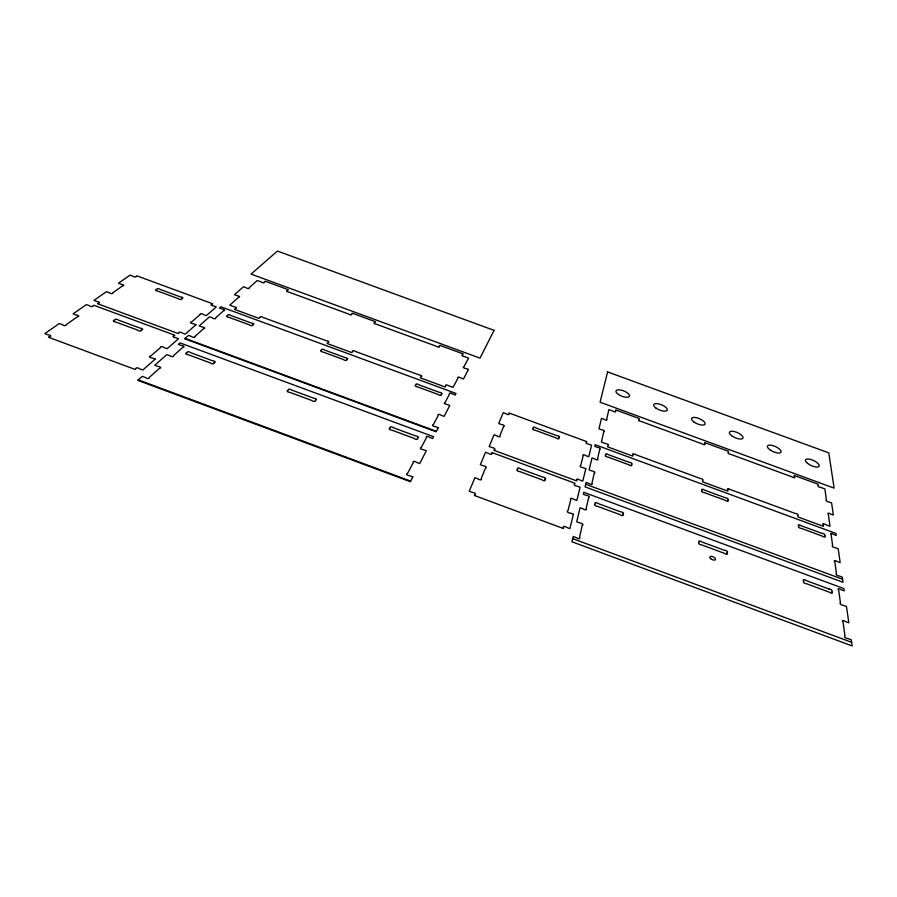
<?xml version="1.0" encoding="UTF-8"?>
<svg xmlns="http://www.w3.org/2000/svg" width="897" height="897" viewBox="0 0 897 897"><rect width="100%" height="100%" fill="white"/><g stroke="black" fill="none" stroke-linecap="round" stroke-linejoin="round"><path stroke-width="1.35" d="M585.707 484.245L842.563 579.238M185.141 338.371L436.402 431.311M572.69 538.649L851.634 642.319M138.284 379.857L410.624 481.106M727.871 489.695L727.848 491.13L702.508 481.801L702.586 480.388A1.682 0.695 23.9 0 0 702.643 479.346A1.682 0.695 23.9 0 0 700.445 478.538L635.435 454.588A1.659 0.695 22.5 0 0 633.237 453.781A1.659 0.695 22.5 0 0 633.069 454.779L632.834 456.125L607.65 446.852L607.931 445.517A1.659 0.695 21.9 0 0 608.144 444.542A1.659 0.695 21.9 0 0 605.957 443.735L601.416 442.064L603.816 431.614A1.626 0.673 21.7 0 0 604.029 430.683A1.626 0.673 21.7 0 0 601.876 429.887L598.972 428.822L601.472 418.35L604.331 419.404A1.592 0.65 21.6 0 0 606.439 420.177A1.592 0.65 21.6 0 0 606.652 419.28L608.872 409.615L613.167 411.196A1.559 0.628 21.7 0 0 615.241 411.947A1.559 0.628 21.7 0 0 615.432 411.084L615.678 409.907L639.326 418.585L639.113 419.774A1.57 0.617 22.2 0 0 638.967 420.659A1.57 0.617 22.2 0 0 641.03 421.422L702.486 443.993A1.581 0.617 23.4 0 0 704.571 444.755A1.581 0.617 23.4 0 0 704.616 443.836L704.683 442.58L728.454 451.314L728.442 452.581A1.592 0.617 23.9 0 0 728.42 453.512A1.592 0.617 23.9 0 0 730.506 454.274L792.309 476.969A1.603 0.617 25 0 0 794.394 477.742A1.603 0.617 25 0 0 794.305 476.767L794.193 475.444L818.098 484.223L818.266 485.557A1.615 0.617 25.4 0 0 818.389 486.555A1.615 0.617 25.4 0 0 820.486 487.318L824.904 488.943L826.417 500.055A1.648 0.639 25.8 0 0 826.563 501.087A1.648 0.639 25.8 0 0 828.693 501.872L831.597 502.937L833.335 515.046L830.387 513.959A1.693 0.662 26.1 0 0 828.2 513.162A1.693 0.662 26.1 0 0 828.357 514.239L829.994 526.247L825.318 524.532A1.727 0.684 26.2 0 0 823.098 523.713A1.727 0.684 26.2 0 0 823.233 524.823L823.435 526.337L797.938 516.952L797.803 515.461A1.716 0.684 25.7 0 0 797.702 514.362A1.716 0.684 25.7 0 0 795.493 513.544L730.091 489.459A1.682 0.695 24.5 0 0 727.882 488.641A1.682 0.695 24.5 0 0 727.871 489.695M726.985 552.485L726.974 553.023A1.861 0.841 25.6 0 1 726.918 554.301A1.861 0.841 25.6 0 1 724.451 553.337L701.555 544.849A1.85 0.841 25.1 0 1 699.133 543.952A1.85 0.841 25.1 0 1 699.2 542.696L699.223 542.248A1.85 0.83 25 0 1 699.29 541.003A1.85 0.83 25 0 1 701.712 541.889L724.507 550.332A1.861 0.83 25.6 0 1 726.962 551.184A1.861 0.83 25.6 0 1 726.985 552.485M727.781 499.73L727.781 500.19A1.716 0.718 24.6 0 1 727.725 501.288A1.716 0.718 24.6 0 1 725.449 500.391L704.268 492.588A1.704 0.718 24.1 0 1 702.026 491.758A1.704 0.718 24.1 0 1 702.082 490.681L702.104 490.3A1.704 0.718 24.1 0 1 702.16 489.235A1.704 0.718 24.1 0 1 704.403 490.054L725.494 497.835A1.716 0.718 24.6 0 1 727.77 498.62A1.716 0.718 24.6 0 1 727.781 499.73M622.922 513.947L622.832 514.452A1.828 0.841 23.2 0 1 622.585 515.663A1.828 0.841 23.2 0 1 620.152 514.699L597.402 506.278A1.828 0.841 22.6 0 1 594.991 505.381A1.828 0.841 22.6 0 1 595.249 504.192L595.339 503.778A1.816 0.841 22.6 0 1 595.586 502.6A1.816 0.841 22.6 0 1 597.996 503.486L620.646 511.873A1.828 0.841 23.2 0 1 623.101 512.725A1.828 0.841 23.2 0 1 622.922 513.947M631.499 464.242L631.432 464.668A1.693 0.729 22.6 0 1 631.219 465.7A1.693 0.729 22.6 0 1 628.954 464.814L607.908 457.055A1.682 0.729 22.1 0 1 605.677 456.237A1.682 0.729 22.1 0 1 605.89 455.216L605.968 454.857A1.682 0.718 22.1 0 1 606.193 453.848A1.682 0.718 22.1 0 1 608.413 454.667L629.38 462.404A1.682 0.718 22.6 0 1 631.645 463.188A1.682 0.718 22.6 0 1 631.499 464.242M582.288 525.25L579.496 537.393A1.917 0.942 22.7 0 1 579.193 538.705A1.917 0.942 22.7 0 1 576.659 537.763L573.205 536.473L571.938 541.766L852.15 645.941L851.264 639.808L847.755 638.507A2.029 0.908 28.9 0 1 845.176 637.543A2.029 0.908 28.9 0 1 844.963 636.029L843.057 622.025A1.985 0.875 28.5 0 1 842.855 620.578A1.985 0.875 28.5 0 1 845.389 621.52L848.82 622.787L846.476 606.484L843.113 605.24A1.94 0.841 28.1 0 1 840.646 604.32A1.94 0.841 28.1 0 1 840.455 602.941L838.695 590.08A1.895 0.807 27.8 0 1 838.516 588.746A1.895 0.807 27.8 0 1 840.938 589.643L844.234 590.854L843.909 588.589L583.779 492.307L583.308 494.269L586.548 495.469A1.805 0.83 22.3 0 1 588.937 496.355A1.805 0.83 22.3 0 1 588.667 497.51L586.1 508.677A1.839 0.863 22.4 0 1 585.819 509.877A1.839 0.863 22.4 0 1 583.386 508.98L580.079 507.747L576.715 521.807L580.09 523.063A1.884 0.908 22.6 0 1 582.579 523.983A1.884 0.908 22.6 0 1 582.288 525.25M594.296 472.999L591.93 483.337A1.772 0.796 22.2 0 1 591.672 484.447A1.772 0.796 22.2 0 1 589.329 483.573L586.145 482.407L585.068 486.88L843.001 582.299L842.261 577.107L839.02 575.908A1.861 0.785 27.4 0 1 836.643 575.033A1.861 0.785 27.4 0 1 836.475 573.744L834.849 561.858A1.816 0.751 27.1 0 1 834.681 560.625A1.816 0.751 27.1 0 1 837.013 561.477L840.175 562.654L838.179 548.762L835.073 547.619A1.783 0.718 26.8 0 1 832.797 546.778A1.783 0.718 26.8 0 1 832.629 545.589L831.127 534.601A1.749 0.695 26.5 0 1 830.97 533.457A1.749 0.695 26.5 0 1 833.223 534.287L836.262 535.408L835.982 533.457L595.159 444.721L594.756 446.403L597.761 447.513A1.671 0.718 21.8 0 1 599.97 448.321A1.671 0.718 21.8 0 1 599.745 449.319L597.548 458.872A1.704 0.74 21.9 0 1 597.312 459.903A1.704 0.74 21.9 0 1 595.059 459.062L591.998 457.941L589.127 469.927L592.244 471.082A1.738 0.774 22.1 0 1 594.543 471.934A1.738 0.774 22.1 0 1 594.296 472.999M585.808 468.705L582.758 481.151L579.585 479.973A1.772 0.807 21.9 0 0 577.242 479.11A1.772 0.807 21.9 0 0 576.962 480.22L576.771 480.938L493.944 450.305L494.225 449.621A1.76 0.796 19.8 0 0 494.651 448.567A1.76 0.796 19.8 0 0 492.318 447.704L489.157 446.538L494.045 434.81L497.14 435.953A1.716 0.762 19.8 0 0 499.427 436.794A1.716 0.762 19.8 0 0 499.831 435.796L503.621 426.445A1.693 0.74 19.8 0 0 504.013 425.481A1.693 0.74 19.8 0 0 501.771 424.651L498.732 423.53L503.251 412.676L506.233 413.775A1.659 0.706 19.8 0 0 508.431 414.582A1.659 0.706 19.8 0 0 508.812 413.652L509.07 413.001L586.784 441.638L586.604 442.322A1.671 0.706 21.6 0 0 586.358 443.309A1.671 0.706 21.6 0 0 588.567 444.116L591.572 445.226L588.746 456.741L585.685 455.609A1.704 0.74 21.7 0 0 583.431 454.779A1.704 0.74 21.7 0 0 583.173 455.799L580.673 465.644A1.727 0.774 21.8 0 0 580.404 466.709A1.727 0.774 21.8 0 0 582.691 467.55L585.808 468.705M573.43 514.239L569.875 528.613L566.456 527.346A1.906 0.931 22.3 0 0 563.933 526.416A1.906 0.931 22.3 0 0 563.608 527.694L563.394 528.524L474.334 495.447L474.659 494.651A1.895 0.931 19.8 0 0 475.152 493.44A1.895 0.931 19.8 0 0 472.641 492.509L469.243 491.242L474.905 477.709L478.236 478.942A1.85 0.886 19.8 0 0 480.691 479.85A1.85 0.886 19.8 0 0 481.162 478.684L485.546 467.931A1.816 0.852 19.8 0 0 485.995 466.821A1.816 0.852 19.8 0 0 483.595 465.924L480.332 464.724L485.546 452.267L488.742 453.445A1.772 0.819 19.8 0 0 491.085 454.319A1.772 0.819 19.8 0 0 491.522 453.254L491.836 452.503L575.011 483.27L574.809 484.055A1.783 0.819 21.9 0 0 574.517 485.187A1.783 0.819 21.9 0 0 576.883 486.062L580.09 487.25L576.827 500.47L573.553 499.248A1.828 0.852 22 0 0 571.131 498.362A1.828 0.852 22 0 0 570.828 499.539L567.924 510.864A1.861 0.886 22.1 0 0 567.61 512.086A1.861 0.886 22.1 0 0 570.077 513.006L573.43 514.239M607.605 371.919L600.071 402.215L834.12 488.125L828.794 452.884L607.605 371.919M558.831 437.444L558.708 437.859A1.682 0.729 21 0 1 558.371 438.846A1.682 0.729 21 0 1 556.129 437.96L535.173 430.235A1.671 0.729 20.4 0 1 532.953 429.416A1.671 0.729 20.4 0 1 533.289 428.452L533.412 428.116A1.671 0.718 20.4 0 1 533.749 427.151A1.671 0.718 20.4 0 1 535.969 427.97L556.835 435.662A1.671 0.718 21 0 1 559.1 436.447A1.671 0.718 21 0 1 558.831 437.444M544.95 479.166L544.804 479.637A1.794 0.83 21.2 0 1 544.412 480.77A1.794 0.83 21.2 0 1 542.012 479.817L519.565 471.508A1.794 0.83 20.6 0 1 517.188 470.633A1.794 0.83 20.6 0 1 517.58 469.523L517.726 469.131A1.794 0.83 20.6 0 1 518.107 468.021A1.794 0.83 20.6 0 1 520.484 468.907L542.842 477.17A1.794 0.83 21.2 0 1 545.264 478.011A1.794 0.83 21.2 0 1 544.95 479.166M494.068 330.354L479.996 358.127L251.059 274.09L277.442 251.059L494.068 330.354M412.822 476.879L410.333 481.678L137.746 380.328L142.264 376.336L145.617 377.581A1.951 0.886 11.5 0 0 148.095 378.5A1.951 0.886 11.5 0 0 149.194 377.502L159.453 368.308A1.906 0.863 11.9 0 0 160.518 367.355A1.906 0.863 11.9 0 0 158.085 366.447L154.8 365.236L166.831 354.584L170.049 355.784A1.861 0.819 12.3 0 0 172.426 356.658A1.861 0.819 12.3 0 0 173.435 355.75L182.865 347.285A1.828 0.796 12.6 0 0 183.851 346.41A1.828 0.796 12.6 0 0 181.519 345.547L178.368 344.37L180.039 342.889L433.599 436.727L432.679 438.51L429.461 437.321A1.783 0.83 18.3 0 0 427.095 436.447A1.783 0.83 18.3 0 0 426.546 437.501L421.22 447.569A1.828 0.863 18.2 0 0 420.648 448.657A1.828 0.863 18.2 0 0 423.059 449.554L426.333 450.765L419.718 463.547L416.376 462.303A1.861 0.897 18.1 0 0 413.909 461.394A1.861 0.897 18.1 0 0 413.304 462.527L407.507 473.493A1.906 0.931 18 0 0 406.89 474.67A1.906 0.931 18 0 0 409.402 475.601L412.822 476.879M438.263 427.723L436.155 431.793L184.692 338.774L188.527 335.377L191.633 336.521A1.783 0.762 12.9 0 0 193.909 337.373A1.783 0.762 12.9 0 0 194.851 336.521L203.585 328.683A1.749 0.74 13.2 0 0 204.494 327.876A1.749 0.74 13.2 0 0 202.251 327.046L199.212 325.914L209.494 316.82L212.477 317.919A1.716 0.706 13.5 0 0 214.675 318.738A1.716 0.706 13.5 0 0 215.549 317.953L223.633 310.698A1.682 0.684 13.7 0 0 224.474 309.936A1.682 0.684 13.7 0 0 222.31 309.14L219.384 308.063L220.83 306.785L456.001 393.447L455.205 394.972L452.234 393.873A1.659 0.706 18.5 0 0 450.047 393.065A1.659 0.706 18.5 0 0 449.576 393.974L445.002 402.596A1.682 0.74 18.5 0 0 444.52 403.527A1.682 0.74 18.5 0 0 446.751 404.356L449.778 405.466L444.127 416.376L441.044 415.233A1.716 0.762 18.4 0 0 438.768 414.392A1.716 0.762 18.4 0 0 438.252 415.367L433.318 424.696A1.749 0.796 18.3 0 0 432.791 425.694A1.749 0.796 18.3 0 0 435.112 426.557L438.263 427.723M468.425 369.441L463.491 378.971L460.61 377.906A1.603 0.673 18.6 0 0 458.479 377.121A1.603 0.673 18.6 0 0 458.031 377.973L453.041 387.414L448.478 385.732A1.637 0.695 18.4 0 0 446.302 384.936A1.637 0.695 18.4 0 0 445.831 385.8L445.181 386.999L420.289 377.828L420.996 376.65A1.637 0.695 17.8 0 0 421.512 375.798A1.637 0.695 17.8 0 0 419.348 375.002L355.47 351.478A1.637 0.684 16.4 0 0 353.317 350.682A1.637 0.684 16.4 0 0 352.689 351.501L351.837 352.611L327.091 343.495L327.999 342.396A1.648 0.684 15.8 0 0 328.661 341.6A1.648 0.684 15.8 0 0 326.508 340.804L263.012 317.415A1.659 0.673 14.5 0 0 260.87 316.63A1.659 0.673 14.5 0 0 260.096 317.392L259.042 318.424L234.442 309.353L235.541 308.344A1.659 0.673 14 0 0 236.36 307.604A1.659 0.673 14 0 0 234.218 306.819L229.778 305.182L238.624 297.232A1.626 0.65 14.1 0 0 239.421 296.526A1.626 0.65 14.1 0 0 237.324 295.752L234.476 294.709L243.457 286.748L246.26 287.78A1.592 0.617 14.4 0 0 248.312 288.542A1.592 0.617 14.4 0 0 249.074 287.859L257.271 280.503L261.476 282.039A1.559 0.605 14.7 0 0 263.505 282.79A1.559 0.605 14.7 0 0 264.223 282.129L265.209 281.232L288.329 289.72L287.399 290.628A1.559 0.605 15.1 0 0 286.704 291.312A1.559 0.605 15.1 0 0 288.733 292.052L348.832 314.118A1.547 0.605 16.3 0 0 350.862 314.869A1.547 0.605 16.3 0 0 351.456 314.152L352.263 313.188L375.507 321.72L374.755 322.707A1.547 0.617 16.8 0 0 374.195 323.436A1.547 0.617 16.8 0 0 376.235 324.187L436.671 346.377A1.547 0.617 18 0 0 438.723 347.128A1.547 0.617 18 0 0 439.182 346.365L439.799 345.334L463.177 353.911L462.605 354.965A1.547 0.617 18.6 0 0 462.179 355.75A1.547 0.617 18.6 0 0 464.231 356.501L468.548 358.082L463.928 366.817A1.581 0.639 18.6 0 0 463.502 367.635A1.581 0.639 18.6 0 0 465.588 368.398L468.425 369.441M417.576 437.904L417.329 438.353A1.805 0.841 18 0 1 416.713 439.407A1.805 0.841 18 0 1 414.324 438.465L391.866 430.145A1.805 0.841 17.3 0 1 389.489 429.271A1.805 0.841 17.3 0 1 390.105 428.228L390.33 427.858A1.794 0.83 17.4 0 1 390.946 426.826A1.794 0.83 17.4 0 1 393.323 427.701L415.681 435.987A1.794 0.841 18 0 1 418.114 436.828A1.794 0.841 18 0 1 417.576 437.904M441.369 394.142L441.167 394.523A1.671 0.718 18.3 0 1 440.629 395.431A1.671 0.718 18.3 0 1 438.42 394.557L417.61 386.887A1.671 0.718 17.8 0 1 415.412 386.08A1.671 0.718 17.8 0 1 415.939 385.194L416.13 384.869A1.659 0.718 17.8 0 1 416.668 383.983A1.659 0.718 17.8 0 1 418.865 384.802L439.586 392.438A1.659 0.718 18.3 0 1 441.84 393.222A1.659 0.718 18.3 0 1 441.369 394.142M315.509 400.107L315.195 400.522A1.805 0.83 15.5 0 1 314.387 401.508A1.805 0.83 15.5 0 1 312.021 400.578L289.709 392.314A1.816 0.83 14.9 0 1 287.343 391.44A1.816 0.83 14.9 0 1 288.15 390.464L288.442 390.128A1.805 0.819 14.9 0 1 289.238 389.163A1.805 0.819 14.9 0 1 291.592 390.027L313.815 398.257A1.805 0.83 15.5 0 1 316.237 399.098A1.805 0.83 15.5 0 1 315.509 400.107M346.803 359.282L346.534 359.63A1.671 0.706 16.2 0 1 345.838 360.482A1.671 0.706 16.2 0 1 343.652 359.619L322.976 351.994A1.671 0.706 15.7 0 1 320.778 351.187A1.671 0.706 15.7 0 1 321.462 350.357L321.709 350.065A1.671 0.706 15.7 0 1 322.393 349.236A1.671 0.706 15.7 0 1 324.579 350.043L345.177 357.634A1.671 0.706 16.2 0 1 347.431 358.419A1.671 0.706 16.2 0 1 346.803 359.282M214.103 362.556L213.71 362.937A1.828 0.807 13.2 0 1 212.735 363.857A1.828 0.807 13.2 0 1 210.391 362.926L188.213 354.719A1.839 0.807 12.7 0 1 185.87 353.855A1.839 0.807 12.7 0 1 186.845 352.947L187.204 352.633A1.828 0.807 12.7 0 1 188.179 351.736A1.828 0.807 12.7 0 1 190.512 352.599L212.589 360.785A1.828 0.807 13.2 0 1 215.011 361.614A1.828 0.807 13.2 0 1 214.103 362.556M252.797 324.624L252.461 324.949A1.682 0.695 14.2 0 1 251.62 325.734A1.682 0.695 14.2 0 1 249.444 324.882L228.892 317.303A1.693 0.695 13.8 0 1 226.706 316.506A1.693 0.695 13.8 0 1 227.558 315.733L227.849 315.464A1.682 0.695 13.8 0 1 228.69 314.69A1.682 0.695 13.8 0 1 230.865 315.497L251.339 323.043A1.682 0.695 14.3 0 1 253.582 323.817A1.682 0.695 14.3 0 1 252.797 324.624M195.972 324.725L185.231 334.155L182.125 333.011A1.794 0.762 12.7 0 0 179.837 332.17A1.794 0.762 12.7 0 0 178.873 333L178.245 333.549L97.47 303.679L98.199 303.164A1.816 0.751 11.2 0 0 99.298 302.39A1.816 0.751 11.2 0 0 97.033 301.549L93.95 300.405L106.429 291.648L109.456 292.77A1.772 0.718 11.6 0 0 111.688 293.588A1.772 0.718 11.6 0 0 112.742 292.837L122.575 285.863A1.738 0.695 11.9 0 0 123.607 285.134A1.738 0.695 11.9 0 0 121.42 284.327L118.449 283.228L130.009 275.132L132.924 276.198A1.704 0.673 12.2 0 0 135.077 276.994A1.704 0.673 12.2 0 0 136.052 276.298L136.748 275.805L212.645 303.769L212.04 304.296A1.682 0.684 13.6 0 0 211.176 305.036A1.682 0.684 13.6 0 0 213.34 305.832L216.267 306.92L206.31 315.643L203.327 314.544A1.716 0.706 13.3 0 0 201.13 313.737A1.716 0.706 13.3 0 0 200.233 314.511L191.622 321.967A1.749 0.729 13 0 0 190.691 322.774A1.749 0.729 13 0 0 192.933 323.604L195.972 324.725M155.226 359.125L142.802 370.001L139.472 368.768A1.94 0.875 11.4 0 0 137.017 367.86A1.94 0.875 11.4 0 0 135.896 368.824L135.167 369.452L48.483 337.25L49.313 336.655A1.973 0.852 9.7 0 0 50.591 335.758A1.973 0.852 9.7 0 0 48.158 334.85L44.85 333.617L59.269 323.537L62.51 324.736A1.917 0.819 10.2 0 0 64.898 325.622A1.917 0.819 10.2 0 0 66.12 324.759L77.445 316.742A1.884 0.785 10.6 0 0 78.622 315.912A1.884 0.785 10.6 0 0 76.279 315.049L73.106 313.872L86.392 304.588L89.498 305.731A1.839 0.762 11 0 0 91.797 306.583A1.839 0.762 11 0 0 92.918 305.787L93.714 305.227L174.814 335.231L174.119 335.826A1.805 0.774 12.5 0 0 173.132 336.678A1.805 0.774 12.5 0 0 175.442 337.53L178.57 338.685L167.134 348.698L163.938 347.52A1.85 0.807 12.1 0 0 161.583 346.646A1.85 0.807 12.1 0 0 160.563 347.531L150.629 356.109A1.884 0.841 11.8 0 0 149.564 357.028A1.884 0.841 11.8 0 0 151.963 357.914L155.226 359.125M181.844 298.466L181.463 298.768A1.704 0.684 12.9 0 1 180.499 299.508A1.704 0.684 12.9 0 1 178.335 298.667L157.872 291.121A1.704 0.684 12.5 0 1 155.708 290.325A1.704 0.684 12.5 0 1 156.661 289.596L157.009 289.339A1.704 0.684 12.6 0 1 157.95 288.621A1.704 0.684 12.6 0 1 160.115 289.417L180.499 296.929A1.693 0.684 13 0 1 182.741 297.703A1.693 0.684 13 0 1 181.844 298.466M141.491 329.827L141.053 330.186A1.839 0.785 11.8 0 1 139.943 331.038A1.839 0.785 11.8 0 1 137.645 330.118L115.758 322.023A1.839 0.774 11.4 0 1 113.437 321.16A1.839 0.774 11.4 0 1 114.536 320.33L114.928 320.038A1.839 0.774 11.4 0 1 116.027 319.209A1.839 0.774 11.4 0 1 118.337 320.061L140.123 328.134A1.828 0.785 11.8 0 1 142.522 328.964A1.828 0.785 11.8 0 1 141.491 329.827M822.19 533.48L800.965 525.653A1.738 0.706 26 0 0 798.711 524.823A1.738 0.706 26 0 0 798.812 525.956L798.857 526.36A1.749 0.706 26 0 0 798.958 527.503A1.749 0.706 26 0 0 801.212 528.333L822.515 536.193A1.749 0.706 26.4 0 0 824.825 537.09A1.749 0.706 26.4 0 0 824.702 535.924L824.646 535.442A1.749 0.706 26.4 0 0 824.466 534.264A1.749 0.706 26.4 0 0 822.19 533.48M829.052 589.049L806.1 580.55A1.895 0.819 27.2 0 0 803.667 579.653A1.895 0.819 27.2 0 0 803.79 580.976L803.835 581.447A1.895 0.83 27.2 0 0 803.947 582.781A1.895 0.83 27.2 0 0 806.392 583.678L829.445 592.222A1.906 0.83 27.7 0 0 831.934 593.197A1.906 0.83 27.7 0 0 831.799 591.841L831.721 591.28A1.906 0.819 27.7 0 0 831.519 589.901A1.906 0.819 27.7 0 0 829.052 589.049M710.693 558.652A3.139 1.435 25.5 0 0 715.503 559.616A3.139 1.435 25.5 0 0 711.837 556.443A3.139 1.435 25.5 0 0 710.693 558.652M807.592 463.39A7.524 2.769 24.9 0 0 819.062 466.339A7.524 2.769 24.9 0 0 810.271 459.354A7.524 2.769 24.9 0 0 807.592 463.39M769.749 449.666A7.468 2.781 24.3 0 0 781.007 452.178A7.468 2.781 24.3 0 0 771.913 445.361A7.468 2.781 24.3 0 0 769.749 449.666M731.616 435.684A7.411 2.792 23.7 0 0 742.951 438.229A7.411 2.792 23.7 0 0 734.105 431.502A7.411 2.792 23.7 0 0 731.616 435.684M693.942 422.005A7.367 2.803 23 0 0 705.087 424.135A7.367 2.803 23 0 0 695.926 417.587A7.367 2.803 23 0 0 693.942 422.005M655.987 408.09A7.322 2.803 22.3 0 0 667.233 410.254A7.322 2.803 22.3 0 0 658.286 403.796A7.322 2.803 22.3 0 0 655.987 408.09M618.482 394.467A7.288 2.803 21.6 0 0 629.548 396.239A7.288 2.803 21.6 0 0 620.287 389.948A7.288 2.803 21.6 0 0 618.482 394.467"/></g></svg>
